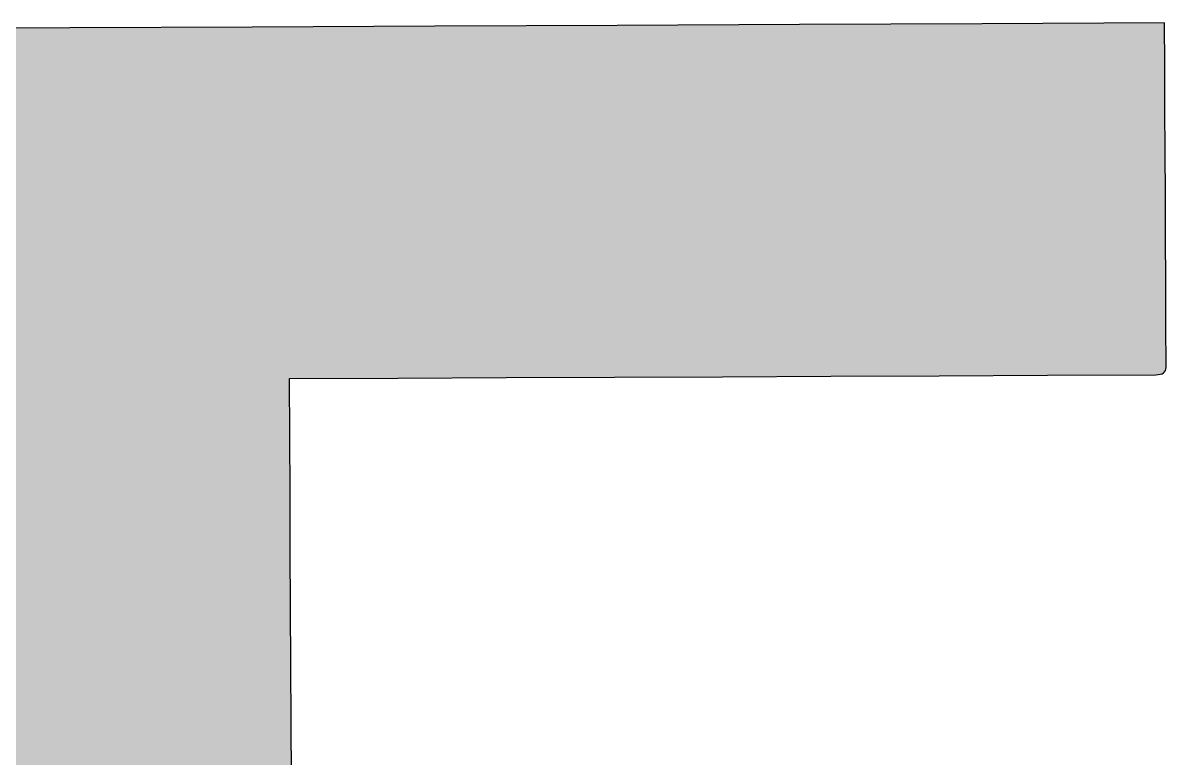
# Model space of a CAD drawing. Extents: x 4.5 to 35.8, y -15.7 to -10.4.
# Drawn here: x 11.633 to 14.469, y -12.3 to -10.477 of the extents above; entities that cross this region are included whole.
import ezdxf

# ---------------------------------------------------------------- set-up
doc = ezdxf.new("R2010")
doc.units = 0
doc.layers.add('LAYER_1', color=7, linetype='CONTINUOUS')

# ---------------------------------------------------------------- blocks, each defined once
blk = doc.blocks.new('*U4')
at = {"layer": 'LAYER_1', "color": 7}
for points in [[(11.7006, -15.7181), (11.566, -10.49), (11.7006, -10.4893)], [(11.566, -15.7187), (11.566, -10.49), (11.7006, -15.7181)], [(11.7498, -15.7178), (11.7006, -10.4893), (11.7498, -10.4891)], [(11.7006, -15.7181), (11.7006, -10.4893), (11.7498, -15.7178)], [(11.8351, -15.7175), (11.7498, -10.4891), (11.8351, -10.4887)], [(11.7498, -15.7178), (11.7498, -10.4891), (11.8351, -15.7175)], [(11.9697, -15.7168), (11.8351, -10.4887), (11.9697, -10.4881)], [(11.8351, -15.7175), (11.8351, -10.4887), (11.9697, -15.7168)], [(12.1038, -15.7162), (11.9697, -10.4881), (12.1038, -10.4875)], [(11.9697, -15.7168), (11.9697, -10.4881), (12.1038, -15.7162)], [(12.1038, -15.603), (12.1038, -10.4875), (12.1038, -15.603)], [(12.1038, -15.603), (12.1038, -10.4875), (12.1038, -10.4875)], [(12.1038, -15.603), (12.1038, -10.4875), (12.1039, -15.603)], [(12.1039, -15.603), (12.1038, -10.4875), (12.1039, -10.4875)], [(12.1039, -15.603), (12.1039, -10.4875), (12.104, -15.603)], [(12.104, -15.603), (12.1039, -10.4875), (12.104, -10.4875)], [(12.104, -15.603), (12.104, -10.4875), (12.104, -15.603)], [(12.104, -15.603), (12.104, -10.4875), (12.104, -10.4875)], [(12.104, -15.603), (12.104, -10.4875), (12.1041, -15.603)], [(12.1041, -15.603), (12.104, -10.4875), (12.1041, -10.4875)], [(12.1041, -15.603), (12.1041, -10.4875), (12.1042, -15.603)], [(12.1042, -15.603), (12.1041, -10.4875), (12.1042, -10.4875)], [(12.1042, -15.603), (12.1042, -10.4875), (12.1042, -15.603)], [(12.1042, -15.603), (12.1042, -10.4875), (12.1042, -10.4875)], [(12.1042, -15.603), (12.1042, -10.4875), (12.1043, -15.603)], [(12.1043, -15.603), (12.1042, -10.4875), (12.1043, -10.4875)], [(12.1701, -15.6027), (12.1043, -10.4875), (12.1701, -10.4872)], [(12.1043, -15.603), (12.1043, -10.4875), (12.1701, -15.6027)], [(12.1701, -14.4052), (12.1701, -10.4872), (12.1701, -14.4052)], [(12.1701, -14.4052), (12.1701, -10.4872), (12.1701, -10.4872)], [(12.1701, -14.4052), (12.1701, -10.4872), (12.1702, -14.4052)], [(12.1702, -14.4052), (12.1701, -10.4872), (12.1702, -10.4872)], [(12.1702, -14.4052), (12.1702, -10.4872), (12.1702, -14.4052)], [(12.1702, -14.4052), (12.1702, -10.4872), (12.1702, -10.4872)], [(12.1702, -14.4052), (12.1702, -10.4872), (12.1703, -14.4052)], [(12.1703, -14.4052), (12.1702, -10.4872), (12.1703, -10.4872)], [(12.1703, -14.4052), (12.1703, -10.4872), (12.1703, -14.4052)], [(12.1703, -14.4052), (12.1703, -10.4872), (12.1703, -10.4872)], [(12.1703, -14.4052), (12.1703, -10.4872), (12.1704, -14.4052)], [(12.1704, -14.4052), (12.1703, -10.4872), (12.1704, -10.4872)], [(12.1704, -14.4052), (12.1704, -10.4872), (12.1704, -14.4052)], [(12.1704, -14.4052), (12.1704, -10.4872), (12.1704, -10.4872)], [(12.1704, -14.4052), (12.1704, -10.4872), (12.1705, -14.4052)], [(12.1705, -14.4052), (12.1704, -10.4872), (12.1705, -10.4872)], [(12.2023, -14.405), (12.1705, -10.4872), (12.2023, -10.487)], [(12.1705, -14.4052), (12.1705, -10.4872), (12.2023, -14.405)], [(12.2258, -14.4049), (12.2023, -10.487), (12.2258, -10.4869)], [(12.2023, -14.405), (12.2023, -10.487), (12.2258, -14.4049)], [(12.2258, -14.4049), (12.2258, -10.4869), (12.2262, -14.4049)], [(12.2262, -14.4049), (12.2258, -10.4869), (12.2262, -10.4869)], [(12.2816, -14.4046), (12.2262, -10.4869), (12.2816, -10.4867)], [(12.2262, -14.4049), (12.2262, -10.4869), (12.2816, -14.4046)], [(12.2816, -14.4046), (12.2816, -10.4867), (12.282, -14.4046)], [(12.282, -14.4046), (12.2816, -10.4867), (12.282, -10.4867)], [(12.2946, -14.4046), (12.282, -10.4867), (12.2946, -10.4866)], [(12.282, -14.4046), (12.282, -10.4867), (12.2946, -14.4046)], [(12.2946, -11.3591), (12.2946, -10.4866), (12.2953, -11.3591)], [(12.2953, -11.3591), (12.2946, -10.4866), (12.2953, -10.4866)], [(12.2953, -11.3591), (12.2953, -10.4866), (12.2959, -11.3591)], [(12.2959, -11.3591), (12.2953, -10.4866), (12.2959, -10.4866)], [(12.2959, -11.3591), (12.2959, -10.4866), (12.2966, -11.3591)], [(12.2966, -11.3591), (12.2959, -10.4866), (12.2966, -10.4866)], [(12.2966, -11.3591), (12.2966, -10.4866), (12.2972, -11.359)], [(12.2972, -11.359), (12.2966, -10.4866), (12.2972, -10.4866)], [(12.2972, -11.359), (12.2972, -10.4866), (12.2979, -11.359)], [(12.2979, -11.359), (12.2972, -10.4866), (12.2979, -10.4866)], [(12.2979, -11.359), (12.2979, -10.4866), (12.2985, -11.359)], [(12.2985, -11.359), (12.2979, -10.4866), (12.2985, -10.4866)], [(12.2985, -11.359), (12.2985, -10.4866), (12.2992, -11.359)], [(12.2992, -11.359), (12.2985, -10.4866), (12.2992, -10.4866)], [(12.2992, -11.359), (12.2992, -10.4866), (12.2998, -11.359)], [(12.2998, -11.359), (12.2992, -10.4866), (12.2998, -10.4866)], [(12.3374, -11.3589), (12.2998, -10.4866), (12.3374, -10.4864)], [(12.2998, -11.359), (12.2998, -10.4866), (12.3374, -11.3589)], [(12.3374, -11.3589), (12.3374, -10.4864), (12.3378, -11.3589)], [(12.3378, -11.3589), (12.3374, -10.4864), (12.3378, -10.4864)], [(12.3865, -11.3586), (12.3378, -10.4864), (12.3865, -10.4862)], [(12.3378, -11.3589), (12.3378, -10.4864), (12.3865, -11.3586)], [(12.3931, -11.3586), (12.3865, -10.4862), (12.3931, -10.4861)], [(12.3865, -11.3586), (12.3865, -10.4862), (12.3931, -11.3586)], [(12.3931, -11.3586), (12.3931, -10.4861), (12.3935, -11.3586)], [(12.3935, -11.3586), (12.3931, -10.4861), (12.3935, -10.4861)], [(12.4489, -11.3584), (12.3935, -10.4861), (12.4489, -10.4859)], [(12.3935, -11.3586), (12.3935, -10.4861), (12.4489, -11.3584)], [(12.4489, -11.3584), (12.4489, -10.4859), (12.4493, -11.3584)], [(12.4493, -11.3584), (12.4489, -10.4859), (12.4493, -10.4859)], [(12.5047, -11.3581), (12.4493, -10.4859), (12.5047, -10.4856)], [(12.4493, -11.3584), (12.4493, -10.4859), (12.5047, -11.3581)], [(12.5047, -11.3581), (12.5047, -10.4856), (12.5051, -11.3581)], [(12.5051, -11.3581), (12.5047, -10.4856), (12.5051, -10.4856)], [(12.5408, -11.358), (12.5051, -10.4856), (12.5408, -10.4855)], [(12.5051, -11.3581), (12.5051, -10.4856), (12.5408, -11.358)], [(12.5604, -11.3579), (12.5408, -10.4855), (12.5604, -10.4854)], [(12.5408, -11.358), (12.5408, -10.4855), (12.5604, -11.3579)], [(12.5604, -11.3579), (12.5604, -10.4854), (12.5608, -11.3579)], [(12.5608, -11.3579), (12.5604, -10.4854), (12.5608, -10.4854)], [(12.5608, -11.3579), (12.5608, -10.4854), (12.5632, -11.3579)], [(12.5632, -11.3579), (12.5608, -10.4854), (12.5632, -10.4854)], [(12.6114, -11.3576), (12.5632, -10.4854), (12.6114, -10.4851)], [(12.5632, -11.3579), (12.5632, -10.4854), (12.6114, -11.3576)], [(12.6114, -11.3576), (12.6114, -10.4851), (12.612, -11.3576)], [(12.612, -11.3576), (12.6114, -10.4851), (12.612, -10.4851)], [(12.612, -11.3576), (12.612, -10.4851), (12.6126, -11.3576)], [(12.6126, -11.3576), (12.612, -10.4851), (12.6126, -10.4851)], [(12.6126, -11.3576), (12.6126, -10.4851), (12.6132, -11.3576)], [(12.6132, -11.3576), (12.6126, -10.4851), (12.6132, -10.4851)], [(12.6132, -11.3576), (12.6132, -10.4851), (12.6138, -11.3576)], [(12.6138, -11.3576), (12.6132, -10.4851), (12.6138, -10.4851)], [(12.6138, -11.3576), (12.6138, -10.4851), (12.6144, -11.3576)], [(12.6144, -11.3576), (12.6138, -10.4851), (12.6144, -10.4851)], [(12.6144, -11.3576), (12.6144, -10.4851), (12.615, -11.3576)], [(12.615, -11.3576), (12.6144, -10.4851), (12.615, -10.4851)], [(12.615, -11.3576), (12.615, -10.4851), (12.6156, -11.3576)], [(12.6156, -11.3576), (12.615, -10.4851), (12.6156, -10.4851)], [(12.6156, -11.3576), (12.6156, -10.4851), (12.6162, -11.3576)], [(12.6162, -11.3576), (12.6156, -10.4851), (12.6162, -10.4851)], [(12.6162, -11.3576), (12.6162, -10.4851), (12.6166, -11.3576)], [(12.6166, -11.3576), (12.6162, -10.4851), (12.6166, -10.4851)], [(12.6166, -11.3576), (12.6166, -10.4851), (12.6168, -11.3576)], [(12.6168, -11.3576), (12.6166, -10.4851), (12.6168, -10.4851)], [(12.6168, -11.3576), (12.6168, -10.4851), (12.617, -11.3576)], [(12.617, -11.3576), (12.6168, -10.4851), (12.617, -10.4851)], [(12.617, -11.3576), (12.617, -10.4851), (12.6172, -11.3576)], [(12.6172, -11.3576), (12.617, -10.4851), (12.6172, -10.4851)], [(12.6172, -11.3576), (12.6172, -10.4851), (12.6173, -11.3576)], [(12.6173, -11.3576), (12.6172, -10.4851), (12.6173, -10.4851)], [(12.6173, -11.3576), (12.6173, -10.4851), (12.6175, -11.3576)], [(12.6175, -11.3576), (12.6173, -10.4851), (12.6175, -10.4851)], [(12.6175, -11.3576), (12.6175, -10.4851), (12.6177, -11.3576)], [(12.6177, -11.3576), (12.6175, -10.4851), (12.6177, -10.4851)], [(12.6177, -11.3576), (12.6177, -10.4851), (12.6179, -11.3576)], [(12.6179, -11.3576), (12.6177, -10.4851), (12.6179, -10.4851)], [(12.6179, -11.3576), (12.6179, -10.4851), (12.6181, -11.3576)], [(12.6181, -11.3576), (12.6179, -10.4851), (12.6181, -10.4851)], [(12.6548, -11.3574), (12.6181, -10.4851), (12.6548, -10.4849)], [(12.6181, -11.3576), (12.6181, -10.4851), (12.6548, -11.3574)], [(12.6548, -11.3574), (12.6548, -10.4849), (12.6691, -11.3574)], [(12.6691, -11.3574), (12.6548, -10.4849), (12.6691, -10.4849)], [(12.7818, -11.3569), (12.6691, -10.4849), (12.7818, -10.4843)], [(12.6691, -11.3574), (12.6691, -10.4849), (12.7818, -11.3569)], [(12.8204, -11.3567), (12.7818, -10.4843), (12.8204, -10.4842)], [(12.7818, -11.3569), (12.7818, -10.4843), (12.8204, -11.3567)], [(12.8317, -11.3566), (12.8204, -10.4842), (12.8317, -10.4841)], [(12.8204, -11.3567), (12.8204, -10.4842), (12.8317, -11.3566)], [(12.8546, -11.3565), (12.8317, -10.4841), (12.8546, -10.484)], [(12.8317, -11.3566), (12.8317, -10.4841), (12.8546, -11.3565)], [(12.9518, -11.3561), (12.8546, -10.484), (12.9518, -10.4836)], [(12.8546, -11.3565), (12.8546, -10.484), (12.9518, -11.3561)], [(13.0228, -11.3558), (12.9518, -10.4836), (13.0228, -10.4832)], [(12.9518, -11.3561), (12.9518, -10.4836), (13.0228, -11.3558)], [(13.0228, -11.3558), (13.0228, -10.4832), (13.0293, -11.3557)], [(13.0293, -11.3557), (13.0228, -10.4832), (13.0293, -10.4832)], [(13.0911, -11.3555), (13.0293, -10.4832), (13.0911, -10.4829)], [(13.0293, -11.3557), (13.0293, -10.4832), (13.0911, -11.3555)], [(13.0911, -11.3555), (13.0911, -10.4829), (13.1003, -11.3554)], [(13.1003, -11.3554), (13.0911, -10.4829), (13.1003, -10.4829)], [(13.1074, -11.3554), (13.1003, -10.4829), (13.1074, -10.4828)], [(13.1003, -11.3554), (13.1003, -10.4829), (13.1074, -11.3554)], [(13.2345, -11.3548), (13.1074, -10.4828), (13.2345, -10.4823)], [(13.1074, -11.3554), (13.1074, -10.4828), (13.2345, -11.3548)], [(13.2383, -11.3548), (13.2345, -10.4823), (13.2383, -10.4822)], [(13.2345, -11.3548), (13.2345, -10.4823), (13.2383, -11.3548)], [(13.2638, -11.3547), (13.2383, -10.4822), (13.2638, -10.4821)], [(13.2383, -11.3548), (13.2383, -10.4822), (13.2638, -11.3547)], [(13.3277, -11.3544), (13.2638, -10.4821), (13.3277, -10.4818)], [(13.2638, -11.3547), (13.2638, -10.4821), (13.3277, -11.3544)], [(13.3688, -11.3542), (13.3277, -10.4818), (13.3688, -10.4816)], [(13.3277, -11.3544), (13.3277, -10.4818), (13.3688, -11.3542)], [(13.4472, -11.3538), (13.3688, -10.4816), (13.4472, -10.4813)], [(13.3688, -11.3542), (13.3688, -10.4816), (13.4472, -11.3538)], [(13.5048, -11.3536), (13.4472, -10.4813), (13.5048, -10.481)], [(13.4472, -11.3538), (13.4472, -10.4813), (13.5048, -11.3536)], [(13.5048, -11.3536), (13.5048, -10.481), (13.5172, -11.3535)], [(13.5172, -11.3535), (13.5048, -10.481), (13.5172, -10.481)], [(13.5599, -11.3533), (13.5172, -10.481), (13.5599, -10.4808)], [(13.5172, -11.3535), (13.5172, -10.481), (13.5599, -11.3533)], [(13.5642, -11.3533), (13.5599, -10.4808), (13.5642, -10.4807)], [(13.5599, -11.3533), (13.5599, -10.4808), (13.5642, -11.3533)], [(13.6374, -11.353), (13.5642, -10.4807), (13.6374, -10.4804)], [(13.5642, -11.3533), (13.5642, -10.4807), (13.6374, -11.353)], [(13.6562, -11.3529), (13.6374, -10.4804), (13.6562, -10.4803)], [(13.6374, -11.353), (13.6374, -10.4804), (13.6562, -11.3529)], [(13.7458, -11.3525), (13.6562, -10.4803), (13.7458, -10.4799)], [(13.6562, -11.3529), (13.6562, -10.4803), (13.7458, -11.3525)], [(13.7998, -11.3523), (13.7458, -10.4799), (13.7998, -10.4796)], [(13.7458, -11.3525), (13.7458, -10.4799), (13.7998, -11.3523)], [(13.7998, -11.3523), (13.7998, -10.4796), (13.8008, -11.3523)], [(13.8008, -11.3523), (13.7998, -10.4796), (13.8008, -10.4796)], [(13.8651, -11.352), (13.8008, -10.4796), (13.8651, -10.4793)], [(13.8008, -11.3523), (13.8008, -10.4796), (13.8651, -11.352)], [(13.9059, -11.3518), (13.8651, -10.4793), (13.9059, -10.4792)], [(13.8651, -11.352), (13.8651, -10.4793), (13.9059, -11.3518)], [(13.9868, -11.3514), (13.9059, -10.4792), (13.9868, -10.4788)], [(13.9059, -11.3518), (13.9059, -10.4792), (13.9868, -11.3514)], [(14.0124, -11.3513), (13.9868, -10.4788), (14.0124, -10.4787)], [(13.9868, -11.3514), (13.9868, -10.4788), (14.0124, -11.3513)], [(14.0373, -11.3512), (14.0124, -10.4787), (14.0373, -10.4786)], [(14.0124, -11.3513), (14.0124, -10.4787), (14.0373, -11.3512)], [(14.0741, -11.351), (14.0373, -10.4786), (14.0741, -10.4784)], [(14.0373, -11.3512), (14.0373, -10.4786), (14.0741, -11.351)], [(14.0825, -11.351), (14.0741, -10.4784), (14.0825, -10.4783)], [(14.0741, -11.351), (14.0741, -10.4784), (14.0825, -11.351)], [(14.1745, -11.3506), (14.0825, -10.4783), (14.1745, -10.4779)], [(14.0825, -11.351), (14.0825, -10.4783), (14.1745, -11.3506)], [(14.1944, -11.3505), (14.1745, -10.4779), (14.1944, -10.4778)], [(14.1745, -11.3506), (14.1745, -10.4779), (14.1944, -11.3505)], [(14.1944, -11.3505), (14.1944, -10.4778), (14.1946, -11.3505)], [(14.1946, -11.3505), (14.1944, -10.4778), (14.1946, -10.4778)], [(14.1946, -11.3505), (14.1946, -10.4778), (14.1951, -11.3505)], [(14.1951, -11.3505), (14.1946, -10.4778), (14.1951, -10.4778)], [(14.1951, -11.3505), (14.1951, -10.4778), (14.196, -11.3505)], [(14.196, -11.3505), (14.1951, -10.4778), (14.196, -10.4778)], [(14.196, -11.3505), (14.196, -10.4778), (14.1972, -11.3505)], [(14.1972, -11.3505), (14.196, -10.4778), (14.1972, -10.4778)], [(14.1972, -11.3505), (14.1972, -10.4778), (14.1986, -11.3504)], [(14.1986, -11.3504), (14.1972, -10.4778), (14.1986, -10.4778)], [(14.1986, -11.3504), (14.1986, -10.4778), (14.2004, -11.3504)], [(14.2004, -11.3504), (14.1986, -10.4778), (14.2004, -10.4778)], [(14.2004, -11.3504), (14.2004, -10.4778), (14.2025, -11.3504)], [(14.2025, -11.3504), (14.2004, -10.4778), (14.2025, -10.4778)], [(14.2025, -11.3504), (14.2025, -10.4778), (14.2049, -11.3504)], [(14.2049, -11.3504), (14.2025, -10.4778), (14.2049, -10.4778)], [(14.2049, -11.3504), (14.2049, -10.4778), (14.2053, -11.3504)], [(14.2053, -11.3504), (14.2049, -10.4778), (14.2053, -10.4778)], [(14.2103, -11.3504), (14.2053, -10.4778), (14.2103, -10.4777)], [(14.2053, -11.3504), (14.2053, -10.4778), (14.2103, -11.3504)], [(14.2103, -11.3504), (14.2103, -10.4777), (14.215, -11.3504)], [(14.215, -11.3504), (14.2103, -10.4777), (14.215, -10.4777)], [(14.215, -11.3504), (14.215, -10.4777), (14.2162, -11.3504)], [(14.2162, -11.3504), (14.215, -10.4777), (14.2162, -10.4777)], [(14.2162, -11.3504), (14.2162, -10.4777), (14.219, -11.3504)], [(14.219, -11.3504), (14.2162, -10.4777), (14.219, -10.4777)], [(14.219, -11.3504), (14.219, -10.4777), (14.2223, -11.3503)], [(14.2223, -11.3503), (14.219, -10.4777), (14.2223, -10.4777)], [(14.2223, -11.3503), (14.2223, -10.4777), (14.2249, -11.3503)], [(14.2249, -11.3503), (14.2223, -10.4777), (14.2249, -10.4777)], [(14.2249, -11.3503), (14.2249, -10.4777), (14.2267, -11.3503)], [(14.2267, -11.3503), (14.2249, -10.4777), (14.2267, -10.4777)], [(14.2267, -11.3503), (14.2267, -10.4777), (14.2271, -11.3503)], [(14.2271, -11.3503), (14.2267, -10.4777), (14.2271, -10.4777)], [(14.2271, -11.3503), (14.2271, -10.4777), (14.2277, -11.3503)], [(14.2277, -11.3503), (14.2271, -10.4777), (14.2277, -10.4777)], [(14.2277, -11.3503), (14.2277, -10.4777), (14.2278, -11.3503)], [(14.2278, -11.3503), (14.2277, -10.4777), (14.2278, -10.4777)], [(14.2278, -11.3503), (14.2278, -10.4777), (14.2279, -11.3503)], [(14.2279, -11.3503), (14.2278, -10.4777), (14.2279, -10.4777)], [(14.2279, -11.3503), (14.2279, -10.4777), (14.2279, -11.3503)], [(14.2279, -11.3503), (14.2279, -10.4777), (14.2279, -10.4777)], [(14.2279, -11.3503), (14.2279, -10.4777), (14.2279, -11.3503)], [(14.2279, -11.3503), (14.2279, -10.4777), (14.2279, -10.4777)], [(14.2279, -11.3503), (14.2279, -10.4777), (14.2279, -11.3503)], [(14.2279, -11.3503), (14.2279, -10.4777), (14.2279, -10.4777)], [(14.2279, -11.3503), (14.2279, -10.4777), (14.2279, -11.3503)], [(14.2279, -11.3503), (14.2279, -10.4777), (14.2279, -10.4777)], [(14.2279, -11.3503), (14.2279, -10.4777), (14.228, -11.3503)], [(14.228, -11.3503), (14.2279, -10.4777), (14.228, -10.4777)], [(14.2381, -11.3503), (14.228, -10.4777), (14.2381, -10.4776)], [(14.228, -11.3503), (14.228, -10.4777), (14.228, -11.3503)], [(14.228, -11.3503), (14.228, -10.4777), (14.228, -10.4777)], [(14.228, -11.3503), (14.228, -10.4777), (14.2381, -11.3503)], [(14.2381, -11.3503), (14.2381, -10.4776), (14.249, -11.3502)], [(14.249, -11.3502), (14.2381, -10.4776), (14.249, -10.4776)], [(14.2599, -11.3502), (14.249, -10.4776), (14.2599, -10.4775)], [(14.249, -11.3502), (14.249, -10.4776), (14.2599, -11.3502)], [(14.2599, -11.3502), (14.2599, -10.4775), (14.2708, -11.3501)], [(14.2708, -11.3501), (14.2599, -10.4775), (14.2708, -10.4775)], [(14.2738, -11.3501), (14.2708, -10.4775), (14.2738, -10.4774)], [(14.2708, -11.3501), (14.2708, -10.4775), (14.2738, -11.3501)], [(14.2738, -11.3501), (14.2738, -10.4774), (14.2817, -11.3501)], [(14.2817, -11.3501), (14.2738, -10.4774), (14.2817, -10.4774)], [(14.2817, -11.3501), (14.2817, -10.4774), (14.2819, -11.3501)], [(14.2819, -11.3501), (14.2817, -10.4774), (14.2819, -10.4774)], [(14.2819, -11.3501), (14.2819, -10.4774), (14.282, -11.3501)], [(14.282, -11.3501), (14.2819, -10.4774), (14.282, -10.4774)], [(14.282, -11.3501), (14.282, -10.4774), (14.2822, -11.3501)], [(14.2822, -11.3501), (14.282, -10.4774), (14.2822, -10.4774)], [(14.2822, -11.3501), (14.2822, -10.4774), (14.2824, -11.3501)], [(14.2824, -11.3501), (14.2822, -10.4774), (14.2824, -10.4774)], [(14.2824, -11.3501), (14.2824, -10.4774), (14.2825, -11.3501)], [(14.2825, -11.3501), (14.2824, -10.4774), (14.2825, -10.4774)], [(14.2825, -11.3501), (14.2825, -10.4774), (14.2827, -11.3501)], [(14.2827, -11.3501), (14.2825, -10.4774), (14.2827, -10.4774)], [(14.2827, -11.3501), (14.2827, -10.4774), (14.2828, -11.3501)], [(14.2828, -11.3501), (14.2827, -10.4774), (14.2828, -10.4774)], [(14.2828, -11.3501), (14.2828, -10.4774), (14.283, -11.3501)], [(14.283, -11.3501), (14.2828, -10.4774), (14.283, -10.4774)], [(14.3623, -11.3497), (14.283, -10.4774), (14.3623, -10.477)], [(14.283, -11.3501), (14.283, -10.4774), (14.3623, -11.3497)], [(14.3623, -11.3497), (14.3623, -10.477), (14.3627, -11.3497)], [(14.3627, -11.3497), (14.3623, -10.477), (14.3627, -10.477)], [(14.3627, -11.3497), (14.3627, -10.477), (14.363, -11.3497)], [(14.363, -11.3497), (14.3627, -10.477), (14.363, -10.477)], [(14.363, -11.3497), (14.363, -10.477), (14.3634, -11.3497)], [(14.3634, -11.3497), (14.363, -10.477), (14.3634, -10.477)], [(14.3634, -11.3497), (14.3634, -10.477), (14.3637, -11.3497)], [(14.3637, -11.3497), (14.3634, -10.477), (14.3637, -10.477)], [(14.3637, -11.3497), (14.3637, -10.477), (14.3641, -11.3497)], [(14.3641, -11.3497), (14.3637, -10.477), (14.3641, -10.477)], [(14.3641, -11.3497), (14.3641, -10.477), (14.3645, -11.3497)], [(14.3645, -11.3497), (14.3641, -10.477), (14.3645, -10.477)], [(14.3645, -11.3497), (14.3645, -10.477), (14.3648, -11.3497)], [(14.3648, -11.3497), (14.3645, -10.477), (14.3648, -10.477)], [(14.3648, -11.3497), (14.3648, -10.477), (14.3652, -11.3497)], [(14.3652, -11.3497), (14.3648, -10.477), (14.3652, -10.477)], [(14.3809, -11.3496), (14.3652, -10.477), (14.3809, -10.4769)], [(14.3652, -11.3497), (14.3652, -10.477), (14.3809, -11.3496)], [(14.3809, -11.3496), (14.3809, -10.4769), (14.3994, -11.3495)], [(14.3994, -11.3495), (14.3809, -10.4769), (14.3994, -10.4769)], [(14.418, -11.3495), (14.3994, -10.4769), (14.418, -10.4768)], [(14.3994, -11.3495), (14.3994, -10.4769), (14.418, -11.3495)], [(14.4366, -11.3494), (14.418, -10.4768), (14.4366, -10.4767)], [(14.418, -11.3495), (14.418, -10.4768), (14.4366, -11.3494)], [(14.4366, -11.3494), (14.4366, -10.4767), (14.443, -11.3494)], [(14.443, -11.3494), (14.4366, -10.4767), (14.443, -10.4767)], [(14.4491, -11.349), (14.443, -10.4767), (14.4491, -10.4766)], [(14.443, -11.3494), (14.443, -10.4767), (14.4491, -11.349)], [(14.4491, -11.349), (14.4491, -10.4766), (14.4543, -11.3482)], [(14.4543, -11.3482), (14.4491, -10.4766), (14.4543, -10.4766)], [(14.4543, -11.3482), (14.4543, -10.4766), (14.4551, -11.3479)], [(14.4551, -11.3479), (14.4543, -10.4766), (14.4551, -10.4766)], [(14.4551, -11.3479), (14.4551, -10.4766), (14.4587, -11.3468)], [(14.4587, -11.3468), (14.4551, -10.4766), (14.4587, -10.4766)], [(14.4587, -11.3468), (14.4587, -10.4766), (14.4624, -11.3448)], [(14.4624, -11.3448), (14.4587, -10.4766), (14.4624, -10.4766)], [(14.4624, -11.3448), (14.4624, -10.4766), (14.4649, -11.3425)], [(14.4649, -11.3425), (14.4624, -10.4766), (14.4649, -10.4766)], [(14.4649, -11.3425), (14.4649, -10.4766), (14.4652, -11.3423)], [(14.4652, -11.3423), (14.4649, -10.4766), (14.4652, -10.53)], [(14.4652, -11.3423), (14.4652, -10.53), (14.4654, -11.3419)], [(14.4654, -11.3419), (14.4652, -10.53), (14.4654, -10.5834)], [(14.4654, -11.3419), (14.4654, -10.5834), (14.4659, -11.3411)], [(14.4659, -11.3411), (14.4654, -10.5834), (14.4659, -10.6902)], [(14.4659, -11.3411), (14.4659, -10.6902), (14.4664, -11.3404)], [(14.4664, -11.3404), (14.4659, -10.6902), (14.4664, -10.797)], [(14.4664, -11.3404), (14.4664, -10.797), (14.4669, -11.3396)], [(14.4669, -11.3396), (14.4664, -10.797), (14.4669, -10.9038)], [(14.4669, -11.3396), (14.4669, -10.9038), (14.4672, -11.3391)], [(14.4672, -11.3391), (14.4669, -10.9038), (14.4672, -10.9718)], [(14.4672, -11.3391), (14.4672, -10.9718), (14.4674, -11.3386)], [(14.4674, -11.3386), (14.4672, -10.9718), (14.4674, -11.0107)], [(14.4674, -11.3386), (14.4674, -11.0107), (14.4679, -11.3371)], [(14.4679, -11.3371), (14.4674, -11.0107), (14.4679, -11.1175)], [(14.4679, -11.3371), (14.4679, -11.1175), (14.4684, -11.3356)], [(14.4684, -11.3356), (14.4679, -11.1175), (14.4684, -11.2243)], [(14.4684, -11.3356), (14.4684, -11.2243), (14.4684, -11.3354)], [(14.4684, -11.3354), (14.4684, -11.2243), (14.4684, -11.2389)], [(14.4684, -11.3354), (14.4684, -11.2389), (14.4688, -11.3311)], [(12.2946, -14.4046), (12.2946, -11.3591), (12.2953, -14.4045)], [(12.2953, -14.4045), (12.2946, -11.3591), (12.2953, -11.501)], [(12.2953, -14.4045), (12.2953, -11.501), (12.2959, -14.4045)], [(12.2959, -14.4045), (12.2953, -11.501), (12.2959, -11.643)], [(12.2959, -14.4045), (12.2959, -11.643), (12.2966, -14.4045)], [(12.2966, -14.4045), (12.2959, -11.643), (12.2966, -11.785)], [(12.2966, -14.4045), (12.2966, -11.785), (12.2972, -14.4045)], [(12.2972, -14.4045), (12.2966, -11.785), (12.2972, -11.9269)], [(12.2972, -14.4045), (12.2972, -11.9269), (12.2979, -14.4045)], [(12.2979, -14.4045), (12.2972, -11.9269), (12.2979, -12.0689)], [(12.2979, -14.4045), (12.2979, -12.0689), (12.2985, -14.4045)], [(12.2985, -14.4045), (12.2979, -12.0689), (12.2985, -12.2109)], [(12.2985, -14.4045), (12.2985, -12.2109), (12.2992, -14.4045)], [(12.2992, -14.4045), (12.2985, -12.2109), (12.2992, -12.3528)]]:
    blk.add_solid(points, dxfattribs=at)
blk = doc.blocks.new('BLOCK_2')
at = {"layer": 'LAYER_1'}
blk.add_lwpolyline([(12.2992, -12.3528), (12.2985, -12.2109), (12.2979, -12.0689), (12.2972, -11.9269), (12.2966, -11.785), (12.2959, -11.643), (12.2953, -11.501), (12.2946, -11.3591), (12.5632, -11.3579), (12.8317, -11.3566), (13.1003, -11.3554), (13.3688, -11.3542), (13.6374, -11.353), (13.9059, -11.3518), (14.1745, -11.3506), (14.443, -11.3494), (14.4491, -11.349), (14.4543, -11.3482), (14.4587, -11.3468), (14.4624, -11.3448), (14.4652, -11.3423), (14.4672, -11.3391), (14.4684, -11.3354), (14.4688, -11.3311), (14.4684, -11.2243), (14.4679, -11.1175), (14.4674, -11.0107), (14.4669, -10.9038), (14.4664, -10.797), (14.4659, -10.6902), (14.4654, -10.5834), (14.4649, -10.4766), (14.0124, -10.4787), (13.5599, -10.4808), (13.1074, -10.4828), (12.6548, -10.4849), (12.2023, -10.487), (11.7498, -10.4891), (11.2973, -10.4912)], dxfattribs=at)
at = {"layer": 'LAYER_1', "color": 7}
blk.add_blockref('*U4', (0, 0), dxfattribs=at)

msp = doc.modelspace()

# ---------------------------------------------------------------- block references
at = {"layer": 'LAYER_1'}
msp.add_blockref('BLOCK_2', (0, 0), dxfattribs=at)

doc.saveas('drawing.dxf')
